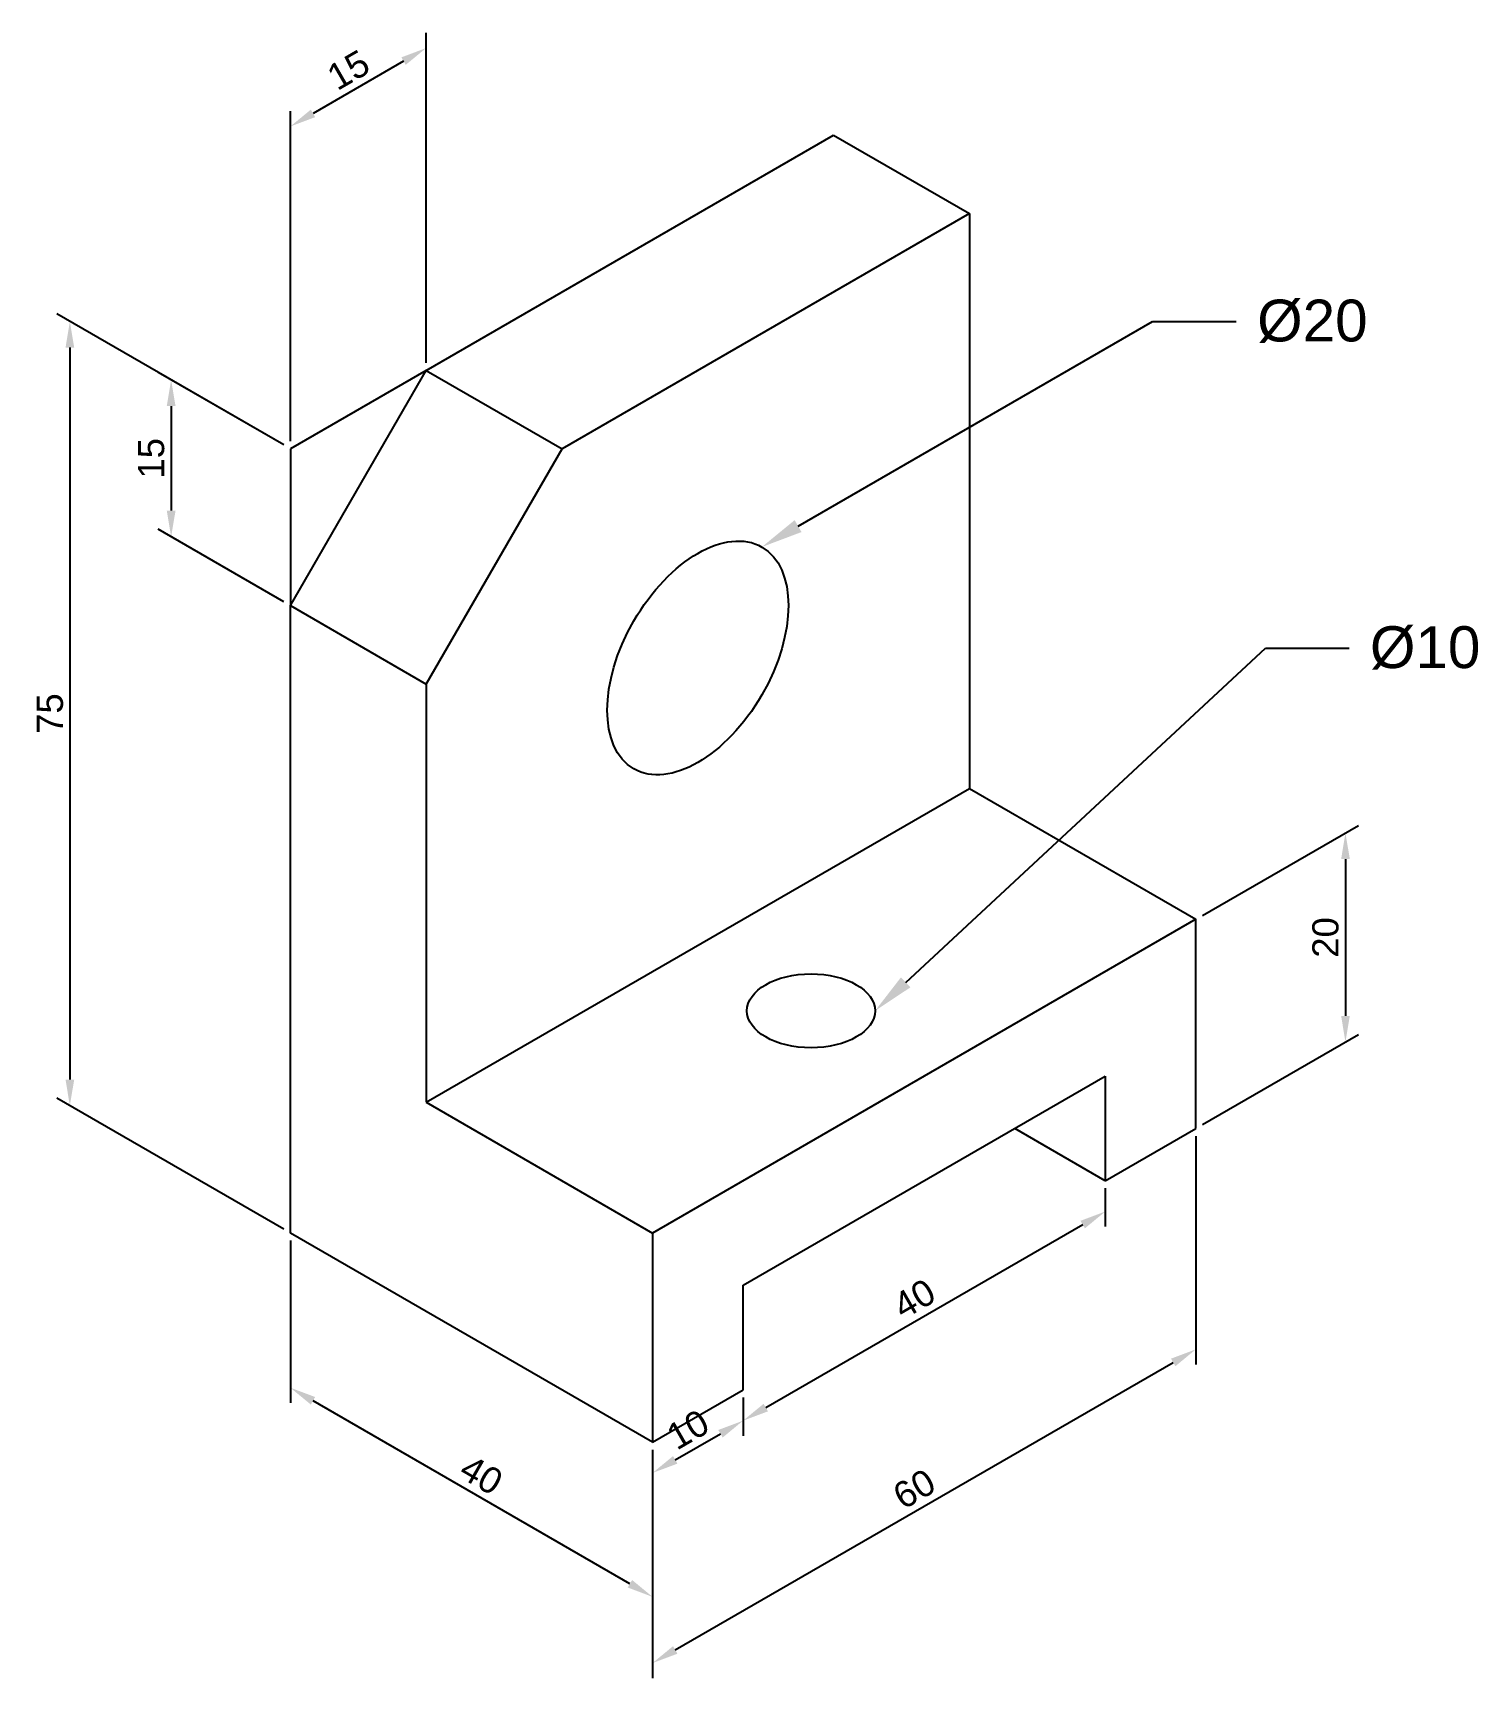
# Model space of a CAD drawing. Header units: millimetres. Extents: x 1500 to 1638, y 532 to 689.
import ezdxf
from ezdxf import colors
from ezdxf.entities.mleader import LeaderData, LeaderLine
from ezdxf.math import Vec2, Vec3

# ---------------------------------------------------------------- set-up
doc = ezdxf.new("R2010")
doc.units = ezdxf.units.MM
doc.styles.get("Standard").update_dxf_attribs({"font": 'arial.ttf'})
doc.dimstyles.new('ISO-25', dxfattribs={"dimtxt": 2.5, "dimasz": 2.5, "dimexe": 1.25, "dimexo": 0.625, "dimtad": 1, "dimtxsty": 'Standard', "dimcen": 2.5, "dimadec": 0, "dimazin": 0, "dimtfac": 1, "dimtmove": 0, "dimatfit": 3, "dimfxl": 1, "dimarcsym": 0})

# ---------------------------------------------------------------- blocks, each defined once
blk = doc.blocks.new('*D11')
at = {"color": 0, "lineweight": -2, "transparency": 16777216}
for p, q in [((1602.2, 578.75), (1602.2, 575.09)), ((1569.73, 557.78), (1600.04, 575.28)), ((1567.56, 558.75), (1567.56, 555.09))]:
    blk.add_line(p, q, dxfattribs=at)
at = {"color": 0, "transparency": 16777216}
for points in [[(1599.83, 575.64), (1600.25, 574.92), (1602.2, 576.53)], [(1569.52, 558.14), (1569.94, 557.42), (1567.56, 556.53)]]:
    blk.add_solid(points, dxfattribs=at)
at = {"layer": 'Defpoints', "color": 0, "transparency": 16777216}
for p in [(1602.2, 579.47), (1602.2, 576.53), (1567.56, 559.47)]:
    blk.add_point(p, dxfattribs=at)
at = {"color": 0, "transparency": 16777216, "insert": (1583.93, 568.18), "char_height": 2.5, "attachment_point": 5, "rotation": 30}
blk.add_mtext('40', dxfattribs=at)
blk = doc.blocks.new('*D12')
at = {"color": 0, "lineweight": -2, "transparency": 16777216}
for p, q in [((1567.56, 558.75), (1567.56, 555.09)), ((1561.07, 552.78), (1565.4, 555.28)), ((1558.9, 553.75), (1558.9, 550.09))]:
    blk.add_line(p, q, dxfattribs=at)
at = {"color": 0, "transparency": 16777216}
for points in [[(1565.19, 555.64), (1565.61, 554.92), (1567.56, 556.53)], [(1560.86, 553.14), (1561.28, 552.42), (1558.9, 551.53)]]:
    blk.add_solid(points, dxfattribs=at)
at = {"layer": 'Defpoints', "color": 0, "transparency": 16777216}
for p in [(1567.56, 559.47), (1567.56, 556.53), (1558.9, 554.47)]:
    blk.add_point(p, dxfattribs=at)
at = {"color": 0, "transparency": 16777216, "insert": (1562.28, 555.68), "char_height": 2.5, "attachment_point": 5, "rotation": 30}
blk.add_mtext('10', dxfattribs=at)
blk = doc.blocks.new('*D13')
at = {"color": 0, "lineweight": -2, "transparency": 16777216}
for p, q in [((1610.86, 583.75), (1610.86, 561.91)), ((1561.07, 534.6), (1608.7, 562.1)), ((1558.9, 553.75), (1558.9, 531.91))]:
    blk.add_line(p, q, dxfattribs=at)
at = {"color": 0, "transparency": 16777216}
for points in [[(1608.49, 562.46), (1608.91, 561.74), (1610.86, 563.35)], [(1560.86, 534.96), (1561.28, 534.24), (1558.9, 533.35)]]:
    blk.add_solid(points, dxfattribs=at)
at = {"layer": 'Defpoints', "color": 0, "transparency": 16777216}
for p in [(1610.86, 584.47), (1610.86, 563.35), (1558.9, 554.47)]:
    blk.add_point(p, dxfattribs=at)
at = {"color": 0, "transparency": 16777216, "insert": (1583.93, 550), "char_height": 2.5, "attachment_point": 5, "rotation": 30}
blk.add_mtext('60', dxfattribs=at)
blk = doc.blocks.new('*D14')
at = {"color": 0, "lineweight": -2, "transparency": 16777216}
for p, q in [((1524.26, 573.75), (1524.26, 558.24)), ((1556.74, 540.93), (1526.43, 558.43)), ((1558.9, 553.75), (1558.9, 538.24))]:
    blk.add_line(p, q, dxfattribs=at)
at = {"color": 0, "transparency": 16777216}
for points in [[(1526.63, 558.79), (1526.22, 558.07), (1524.26, 559.68)], [(1556.95, 541.29), (1556.53, 540.57), (1558.9, 539.68)]]:
    blk.add_solid(points, dxfattribs=at)
at = {"layer": 'Defpoints', "color": 0, "transparency": 16777216}
for p in [(1524.26, 574.47), (1524.26, 559.68), (1558.9, 554.47)]:
    blk.add_point(p, dxfattribs=at)
at = {"color": 0, "transparency": 16777216, "insert": (1542.53, 551.33), "char_height": 2.5, "attachment_point": 5, "rotation": 330}
blk.add_mtext('40', dxfattribs=at)
blk = doc.blocks.new('*D10')
at = {"color": 0, "lineweight": -2, "transparency": 16777216}
for p, q in [((1523.64, 649.84), (1501.92, 662.37)), ((1503.17, 659.15), (1503.17, 589.15)), ((1523.64, 574.84), (1501.92, 587.37))]:
    blk.add_line(p, q, dxfattribs=at)
at = {"color": 0, "transparency": 16777216}
for points in [[(1502.76, 659.15), (1503.59, 659.15), (1503.17, 661.65)], [(1502.76, 589.15), (1503.59, 589.15), (1503.17, 586.65)]]:
    blk.add_solid(points, dxfattribs=at)
at = {"layer": 'Defpoints', "color": 0, "transparency": 16777216}
for p in [(1524.26, 649.47), (1503.17, 586.65), (1524.26, 574.47)]:
    blk.add_point(p, dxfattribs=at)
at = {"color": 0, "transparency": 16777216, "insert": (1501.28, 624.15), "char_height": 2.5, "attachment_point": 5, "rotation": 90}
blk.add_mtext('75', dxfattribs=at)
blk = doc.blocks.new('*D15')
at = {"color": 0, "lineweight": -2, "transparency": 16777216}
for p, q in [((1537.25, 657.7), (1537.25, 689.25)), ((1535.09, 686.55), (1526.43, 681.55)), ((1524.26, 650.2), (1524.26, 681.75))]:
    blk.add_line(p, q, dxfattribs=at)
at = {"color": 0, "transparency": 16777216}
for points in [[(1534.88, 686.91), (1535.29, 686.19), (1537.25, 687.8)], [(1526.22, 681.91), (1526.63, 681.19), (1524.26, 680.3)]]:
    blk.add_solid(points, dxfattribs=at)
at = {"layer": 'Defpoints', "color": 0, "transparency": 16777216}
for p in [(1524.26, 680.3), (1537.25, 656.97), (1524.26, 649.47)]:
    blk.add_point(p, dxfattribs=at)
at = {"color": 0, "transparency": 16777216, "insert": (1529.81, 685.7), "char_height": 2.5, "attachment_point": 5, "rotation": 30}
blk.add_mtext('15', dxfattribs=at)
blk = doc.blocks.new('*D16')
at = {"color": 0, "lineweight": -2, "transparency": 16777216}
for p, q in [((1523.64, 649.84), (1511.61, 656.78)), ((1512.86, 653.56), (1512.86, 643.56)), ((1523.64, 634.84), (1511.61, 641.78))]:
    blk.add_line(p, q, dxfattribs=at)
at = {"color": 0, "transparency": 16777216}
for points in [[(1512.44, 653.56), (1513.28, 653.56), (1512.86, 656.06)], [(1512.44, 643.56), (1513.28, 643.56), (1512.86, 641.06)]]:
    blk.add_solid(points, dxfattribs=at)
at = {"layer": 'Defpoints', "color": 0, "transparency": 16777216}
for p in [(1524.26, 649.47), (1512.86, 641.06), (1524.26, 634.47)]:
    blk.add_point(p, dxfattribs=at)
at = {"color": 0, "transparency": 16777216, "insert": (1510.96, 648.56), "char_height": 2.5, "attachment_point": 5, "rotation": 90}
blk.add_mtext('15', dxfattribs=at)
blk = doc.blocks.new('*D17')
at = {"color": 0, "lineweight": -2, "transparency": 16777216}
for p, q in [((1611.49, 604.84), (1626.42, 613.46)), ((1625.17, 610.24), (1625.17, 595.24)), ((1611.49, 584.84), (1626.42, 593.46))]:
    blk.add_line(p, q, dxfattribs=at)
at = {"color": 0, "transparency": 16777216}
for points in [[(1624.76, 610.24), (1625.59, 610.24), (1625.17, 612.74)], [(1624.76, 595.24), (1625.59, 595.24), (1625.17, 592.74)]]:
    blk.add_solid(points, dxfattribs=at)
at = {"layer": 'Defpoints', "color": 0, "transparency": 16777216}
for p in [(1610.86, 604.47), (1625.17, 592.74), (1610.86, 584.47)]:
    blk.add_point(p, dxfattribs=at)
at = {"color": 0, "transparency": 16777216, "insert": (1623.27, 602.74), "char_height": 2.5, "attachment_point": 5, "rotation": 90}
blk.add_mtext('20', dxfattribs=at)

msp = doc.modelspace()

# ---------------------------------------------------------------- linework, layer by layer
for p, q in [((1537.251, 656.974), (1576.222, 679.474)), ((1576.222, 679.474), (1589.213, 671.974)), ((1589.213, 671.974), (1550.242, 649.474)), ((1589.213, 671.974), (1589.213, 616.974)), ((1524.261, 634.474), (1537.251, 656.974)), ((1537.251, 656.974), (1524.261, 649.474)), ((1537.251, 656.974), (1550.242, 649.474)), ((1524.261, 649.474), (1524.261, 634.474)), ((1537.251, 626.974), (1550.242, 649.474)), ((1524.261, 574.474), (1524.261, 634.474)), ((1524.261, 634.474), (1537.251, 626.974)), ((1537.251, 626.974), (1537.251, 586.974)), ((1537.251, 586.974), (1589.213, 616.974)), ((1589.213, 616.974), (1610.863, 604.474)), ((1610.863, 604.474), (1558.902, 574.474)), ((1610.863, 584.474), (1610.863, 604.474)), ((1567.562, 569.474), (1602.203, 589.474)), ((1602.203, 589.474), (1602.203, 579.474)), ((1537.251, 586.974), (1558.902, 574.474)), ((1602.203, 579.474), (1593.543, 584.474)), ((1602.203, 579.474), (1610.863, 584.474)), ((1558.902, 554.474), (1524.261, 574.474)), ((1558.902, 574.474), (1558.902, 554.474)), ((1567.562, 559.474), (1567.562, 569.474)), ((1558.902, 554.474), (1567.562, 559.474))]:
    msp.add_line(p, q)
for centre, major_axis in [((1563.232, 629.474), (-6.124, -10.607)), ((1574.057, 595.724), (-6.124, 0))]:
    msp.add_ellipse(centre, major_axis=major_axis, ratio=0.5773503)

# ---------------------------------------------------------------- dimensions: what is measured, and where the dimension line sits
for p1, p2, distance, picture, middle in [((1537.251, 656.974), (1524.261, 649.474), -26.699, '*D15', (1529.805, 685.701)), ((1558.902, 554.474), (1610.863, 584.474), -18.291, '*D13', (1583.932, 550)), ((1567.562, 559.474), (1602.203, 579.474), -2.549, '*D11', (1583.932, 568.178)), ((1558.902, 554.474), (1524.261, 574.474), 12.81, '*D14', (1542.532, 551.329)), ((1558.902, 554.474), (1567.562, 559.474), -2.549, '*D12', (1562.281, 555.678))]:
    dim = msp.add_aligned_dim(p1=p1, p2=p2, distance=distance, dimstyle='ISO-25')
    dim.commit()
    dim.dimension.update_dxf_attribs({"geometry": picture, "text_midpoint": middle})
for base, p1, p2, picture, middle in [((1503.175, 586.648), (1524.261, 649.474), (1524.261, 574.474), '*D10', (1501.278, 624.148)), ((1512.859, 641.057), (1524.261, 649.474), (1524.261, 634.474), '*D16', (1510.958, 648.557)), ((1625.174, 592.737), (1610.863, 604.474), (1610.863, 584.474), '*D17', (1623.273, 602.737))]:
    dim = msp.add_linear_dim(base=base, p1=p1, p2=p2, angle=90, dimstyle='ISO-25')
    dim.commit()
    dim.dimension.update_dxf_attribs({"geometry": picture, "text_midpoint": middle})

# ---------------------------------------------------------------- leaders
ml = msp.add_multileader_mtext('Standard')
ml.set_content('Ø20', color=256)
ml.set_leader_properties()
ml.build(insert=Vec2(0, 0))
ctx = ml.context
ctx.base_point, ctx.plane_origin = Vec3(1614.731, 661.66), Vec3(1569.356, 640.081)
notes = []
notes.append((ctx, [(0, (1, 1, 0), (1606.731, 661.66), (1, 0), 8, [(0, [(1569.356, 640.081)], 0, [])])]))
ctx.mtext.insert, ctx.mtext.flow_direction = Vec3(1616.731, 663.74), 5
ml = msp.add_multileader_mtext('Standard')
ml.set_content('Ø10', color=256)
ml.set_leader_properties()
ml.build(insert=Vec2(0, 0))
ctx = ml.context
ctx.base_point, ctx.plane_origin = Vec3(1625.516, 630.422), Vec3(1580.181, 595.724)
notes.append((ctx, [(0, (1, 1, 0), (1617.516, 630.422), (1, 0), 8, [(0, [(1580.181, 595.724)], 0, [])])]))
ctx.mtext.insert, ctx.mtext.flow_direction = Vec3(1627.516, 632.503), 5
for ctx, leaders in notes:
    for number, flags, end, landing, length, lines in leaders:
        leader = LeaderData()
        leader.index, (leader.has_last_leader_line, leader.has_dogleg_vector, leader.attachment_direction) = number, flags
        leader.last_leader_point, leader.dogleg_vector, leader.dogleg_length = Vec3(end), Vec3(landing), length
        for number, points, colour, breaks in lines:
            line = LeaderLine()
            line.index, line.vertices, line.color, line.breaks = number, Vec3.list(points), colors.encode_raw_color(colour), breaks
            leader.lines.append(line)
        ctx.leaders.append(leader)

doc.saveas('drawing.dxf')
